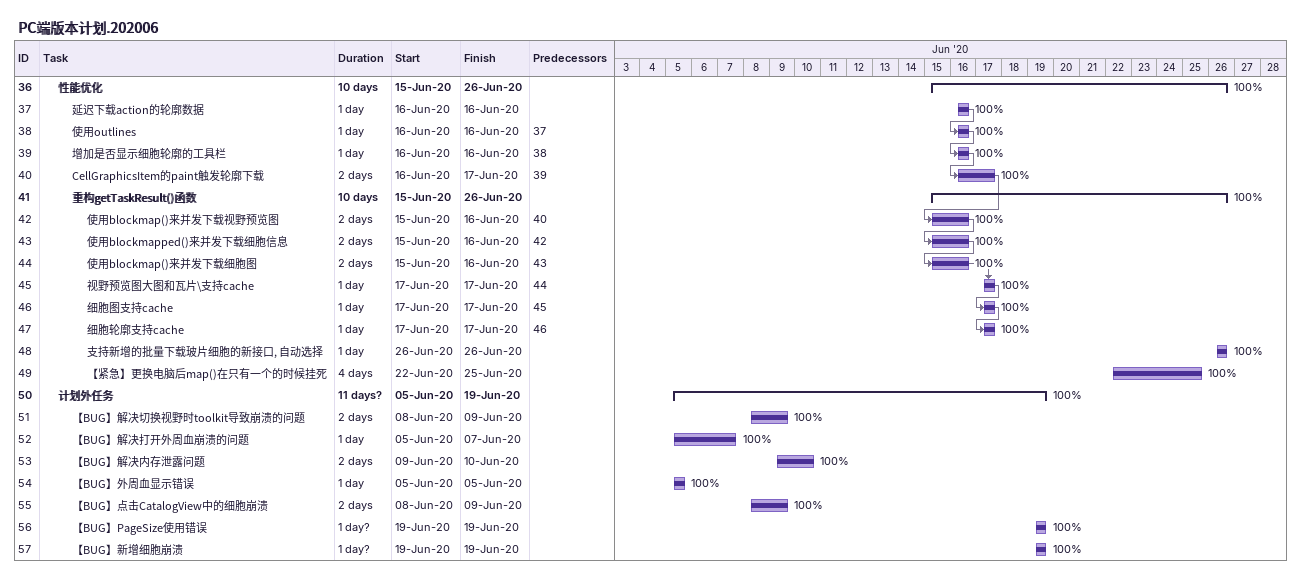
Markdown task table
PC端版本计划.202006

| ID | Level | Task | Duration | Start | Finish | Predecessors | % complete |
|---|---|---|---|---|---|---|---|
| 36 | 2 | **性能优化** | 10d | 2020-06-15 | 2020-06-26 |  | 100 |
| 37 | 3 | 延迟下载action的轮廓数据 | 1d | 2020-06-16 | 2020-06-16 |  | 100 |
| 38 | 3 | 使用outlines | 1d | 2020-06-16 | 2020-06-16 | 37 | 100 |
| 39 | 3 | 增加是否显示细胞轮廓的工具栏 | 1d | 2020-06-16 | 2020-06-16 | 38 | 100 |
| 40 | 3 | CellGraphicsItem的paint触发轮廓下载 | 2d | 2020-06-16 | 2020-06-17 | 39 | 100 |
| 41 | 3 | **重构getTaskResult()函数** | 10d | 2020-06-15 | 2020-06-26 |  | 100 |
| 42 | 4 | 使用blockmap()来并发下载视野预览图 | 2d | 2020-06-15 | 2020-06-16 | 40 | 100 |
| 43 | 4 | 使用blockmapped()来并发下载细胞信息 | 2d | 2020-06-15 | 2020-06-16 | 42 | 100 |
| 44 | 4 | 使用blockmap()来并发下载细胞图 | 2d | 2020-06-15 | 2020-06-16 | 43 | 100 |
| 45 | 4 | 视野预览图大图和瓦片\支持cache | 1d | 2020-06-17 | 2020-06-17 | 44 | 100 |
| 46 | 4 | 细胞图支持cache | 1d | 2020-06-17 | 2020-06-17 | 45 | 100 |
| 47 | 4 | 细胞轮廓支持cache | 1d | 2020-06-17 | 2020-06-17 | 46 | 100 |
| 48 | 4 | 支持新增的批量下载玻片细胞的新接口, 自动选择 | 1d | 2020-06-26 | 2020-06-26 |  | 100 |
| 49 | 4 | 【紧急】更换电脑后map()在只有一个的时候挂死 | 4d | 2020-06-22 | 2020-06-25 |  | 100 |
| 50 | 2 | **计划外任务** | 11d? | 2020-06-05 | 2020-06-19 |  | 100 |
| 51 | 3 | 【BUG】解决切换视野时toolkit导致崩溃的问题 | 2d | 2020-06-08 | 2020-06-09 |  | 100 |
| 52 | 3 | 【BUG】解决打开外周血崩溃的问题 | 1d | 2020-06-05 | 2020-06-07 |  | 100 |
| 53 | 3 | 【BUG】解决内存泄露问题 | 2d | 2020-06-09 | 2020-06-10 |  | 100 |
| 54 | 3 | 【BUG】外周血显示错误 | 1d | 2020-06-05 | 2020-06-05 |  | 100 |
| 55 | 3 | 【BUG】点击CatalogView中的细胞崩溃 | 2d | 2020-06-08 | 2020-06-09 |  | 100 |
| 56 | 3 | 【BUG】PageSize使用错误 | 1d? | 2020-06-19 | 2020-06-19 |  | 100 |
| 57 | 3 | 【BUG】新增细胞崩溃 | 1d? | 2020-06-19 | 2020-06-19 |  | 100 |
